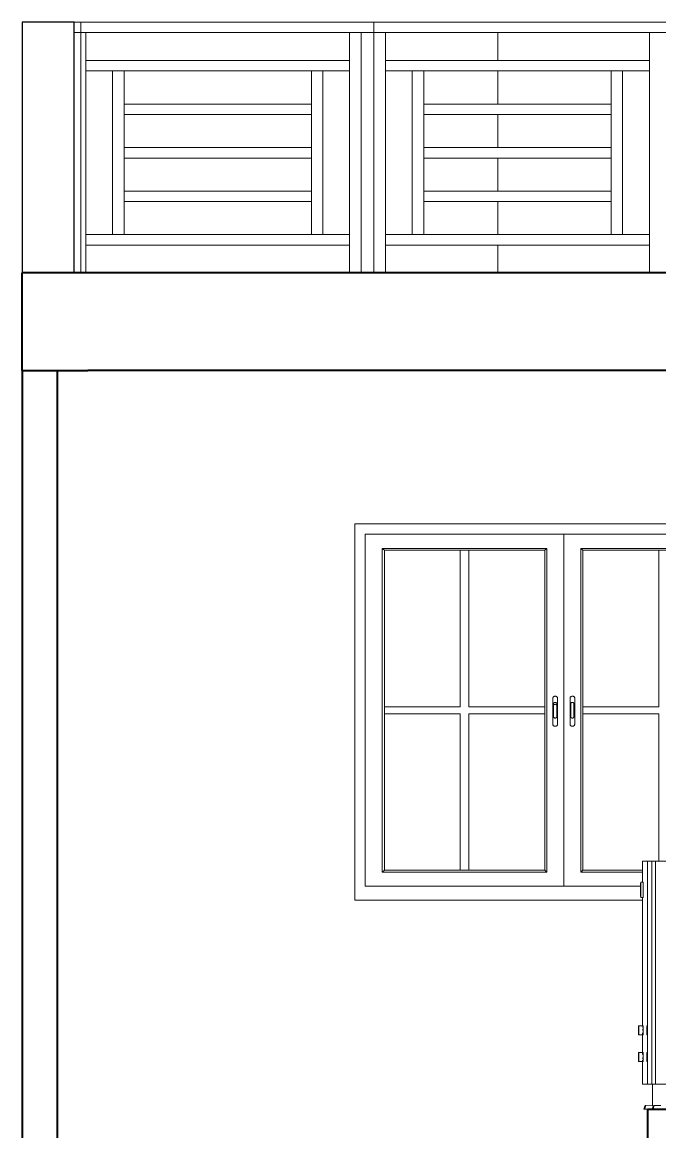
# Model space of a CAD drawing. Header units: inches. Extents: x 137851 to 141026, y -21374 to -19129.
# Drawn here: x 139036.9 to 139128.4, y -20255.6 to -20096.3 of the extents above; entities that cross this region are included whole.
import ezdxf

# ---------------------------------------------------------------- set-up
doc = ezdxf.new("R2010")
doc.units = ezdxf.units.IN
doc.header["$LTSCALE"] = 0.5
doc.header["$MEASUREMENT"] = 0
for name, color, linetype, lineweight in [('PARAPET', 50, 'Continuous', 13), ('wall', 1, 'Continuous', 40), ('wall light', 6, 'Continuous', 25), ('window', 4, 'Continuous', 13)]:
    doc.layers.add(name, color=color, linetype=linetype, lineweight=lineweight)

msp = doc.modelspace()

# ---------------------------------------------------------------- linework, layer by layer
at = {"layer": 'PARAPET'}
for p, q in [((139045.32, -20096.29), (139044.37, -20096.29)), ((139087.39, -20096.29), (139045.32, -20096.29)), ((139045.32, -20132.29), (139045.32, -20096.29)), ((139087.39, -20132.29), (139087.39, -20096.29)), ((139173.43, -20096.29), (139087.39, -20096.29)), ((139044.37, -20097.79), (139046.02, -20097.79)), ((139046.02, -20097.79), (139083.9, -20097.79)), ((139046.02, -20132.29), (139046.02, -20097.79)), ((139087.39, -20097.79), (139083.9, -20097.79)), ((139083.9, -20132.29), (139083.9, -20097.79)), ((139085.54, -20132.29), (139085.54, -20097.79)), ((139089.04, -20097.79), (139087.39, -20097.79)), ((139089.04, -20132.29), (139089.04, -20097.79)), ((139089.04, -20097.79), (139105.19, -20097.79)), ((139105.19, -20101.79), (139105.19, -20097.79)), ((139105.19, -20097.79), (139130.41, -20097.79)), ((139126.92, -20132.29), (139126.92, -20097.79)), ((139083.9, -20101.79), (139046.02, -20101.79)), ((139126.92, -20101.79), (139089.04, -20101.79)), ((139046.02, -20103.29), (139080.05, -20103.29)), ((139049.86, -20126.79), (139049.86, -20103.29)), ((139051.51, -20126.79), (139051.51, -20103.29)), ((139078.41, -20126.79), (139078.41, -20103.29)), ((139080.05, -20126.79), (139080.05, -20103.29)), ((139080.05, -20103.29), (139083.9, -20103.29)), ((139089.04, -20103.29), (139123.07, -20103.29)), ((139092.88, -20126.79), (139092.88, -20103.29)), ((139094.53, -20126.79), (139094.53, -20103.29)), ((139105.19, -20108.04), (139105.19, -20103.29)), ((139121.43, -20126.79), (139121.43, -20103.29)), ((139123.07, -20126.79), (139123.07, -20103.29)), ((139123.07, -20103.29), (139126.92, -20103.29)), ((139078.41, -20108.04), (139051.51, -20108.04)), ((139121.43, -20108.04), (139094.53, -20108.04)), ((139051.51, -20109.54), (139078.41, -20109.54)), ((139094.53, -20109.54), (139121.43, -20109.54)), ((139105.19, -20114.29), (139105.19, -20109.54)), ((139078.41, -20114.29), (139051.51, -20114.29)), ((139121.43, -20114.29), (139094.53, -20114.29)), ((139051.51, -20115.79), (139078.41, -20115.79)), ((139094.53, -20115.79), (139121.43, -20115.79)), ((139105.19, -20120.54), (139105.19, -20115.79)), ((139078.41, -20120.54), (139051.51, -20120.54)), ((139121.43, -20120.54), (139094.53, -20120.54)), ((139051.51, -20122.04), (139078.41, -20122.04)), ((139094.53, -20122.04), (139121.43, -20122.04)), ((139105.19, -20126.79), (139105.19, -20122.04)), ((139080.05, -20126.79), (139046.02, -20126.79)), ((139083.9, -20126.79), (139080.05, -20126.79)), ((139123.07, -20126.79), (139089.04, -20126.79)), ((139126.92, -20126.79), (139123.07, -20126.79)), ((139046.02, -20128.29), (139083.9, -20128.29)), ((139089.04, -20128.29), (139126.92, -20128.29)), ((139105.19, -20132.29), (139105.19, -20128.29))]:
    msp.add_line(p, q, dxfattribs=at)
at = {"layer": 'wall'}
for p, q in [((139036.89, -20146.29), (139036.89, -20132.29)), ((139036.89, -20146.29), (139042.94, -20146.29)), ((139036.89, -20146.29), (139036.89, -20386.29)), ((139041.95, -20372.29), (139041.95, -20146.29)), ((139042.94, -20146.29), (139046.31, -20146.29)), ((139211.45, -20146.29), (139046.31, -20146.29)), ((139126.67, -20252.29), (139126.67, -20266.29)), ((139126.67, -20252.29), (139211.45, -20252.29))]:
    msp.add_line(p, q, dxfattribs=at)
msp.add_lwpolyline([(139245.81, -20137.29), (139245.81, -20132.29), (139045.32, -20132.29), (139044.37, -20132.29), (139040.27, -20132.29), (139036.89, -20132.29)], dxfattribs=at)
at = {"layer": 'wall light'}
for p, q in [((139036.89, -20096.29), (139036.89, -20132.29)), ((139044.37, -20096.29), (139036.89, -20096.29)), ((139044.37, -20132.29), (139044.37, -20096.29))]:
    msp.add_line(p, q, dxfattribs=at)
at = {"layer": 'window'}
for p, q in [((139084.64, -20222.29), (139084.64, -20168.29)), ((139084.64, -20168.29), (139180.64, -20168.29)), ((139086.14, -20220.29), (139086.14, -20169.79)), ((139086.14, -20169.79), (139143.14, -20169.79)), ((139114.64, -20169.79), (139114.64, -20220.29)), ((139112.2, -20171.82), (139088.57, -20171.82)), ((139088.57, -20171.82), (139088.57, -20218.27)), ((139088.88, -20172.07), (139088.57, -20171.82)), ((139088.88, -20172.07), (139088.88, -20218.02)), ((139088.88, -20172.07), (139111.9, -20172.07)), ((139099.78, -20172.07), (139099.78, -20194.54)), ((139101, -20172.07), (139101, -20194.54)), ((139111.9, -20172.07), (139112.2, -20171.82)), ((139111.9, -20218.02), (139111.9, -20172.07)), ((139112.2, -20218.27), (139112.2, -20171.82)), ((139117.07, -20218.27), (139117.07, -20171.82)), ((139117.07, -20171.82), (139140.7, -20171.82)), ((139117.38, -20172.07), (139117.07, -20171.82)), ((139117.38, -20218.02), (139117.38, -20172.07)), ((139140.4, -20172.07), (139117.38, -20172.07)), ((139128.28, -20172.07), (139128.28, -20194.54)), ((139113.09, -20193.21), (139113.07, -20193.24)), ((139113.11, -20193.17), (139113.09, -20193.21)), ((139113.13, -20193.14), (139113.11, -20193.17)), ((139113.17, -20193.11), (139113.13, -20193.14)), ((139113.21, -20193.08), (139113.17, -20193.11)), ((139113.25, -20193.06), (139113.21, -20193.08)), ((139113.3, -20193.05), (139113.25, -20193.06)), ((139113.35, -20193.04), (139113.3, -20193.05)), ((139113.41, -20193.03), (139113.35, -20193.04)), ((139113.46, -20193.04), (139113.41, -20193.03)), ((139113.51, -20193.05), (139113.46, -20193.04)), ((139113.56, -20193.06), (139113.51, -20193.05)), ((139113.6, -20193.08), (139113.56, -20193.06)), ((139113.64, -20193.11), (139113.6, -20193.08)), ((139113.68, -20193.14), (139113.64, -20193.11)), ((139113.7, -20193.17), (139113.68, -20193.14)), ((139113.72, -20193.21), (139113.7, -20193.17)), ((139113.74, -20193.24), (139113.72, -20193.21)), ((139113.74, -20193.28), (139113.72, -20193.21)), ((139115.54, -20193.24), (139115.55, -20193.21)), ((139115.54, -20193.28), (139115.55, -20193.21)), ((139115.55, -20193.21), (139115.57, -20193.17)), ((139115.57, -20193.17), (139115.6, -20193.14)), ((139115.64, -20193.11), (139115.6, -20193.14)), ((139115.68, -20193.08), (139115.64, -20193.11)), ((139115.68, -20193.08), (139115.72, -20193.06)), ((139115.77, -20193.05), (139115.72, -20193.06)), ((139115.82, -20193.04), (139115.77, -20193.05)), ((139115.87, -20193.03), (139115.82, -20193.04)), ((139115.92, -20193.04), (139115.87, -20193.03)), ((139115.92, -20193.04), (139115.98, -20193.05)), ((139115.98, -20193.05), (139116.02, -20193.06)), ((139116.02, -20193.06), (139116.07, -20193.08)), ((139116.07, -20193.08), (139116.11, -20193.11)), ((139116.11, -20193.11), (139116.14, -20193.14)), ((139116.17, -20193.17), (139116.14, -20193.14)), ((139116.19, -20193.21), (139116.17, -20193.17)), ((139116.2, -20193.24), (139116.19, -20193.21)), ((139099.78, -20194.54), (139088.88, -20194.54)), ((139111.9, -20194.54), (139101, -20194.54)), ((139113.07, -20193.24), (139113.07, -20193.28)), ((139113.07, -20193.28), (139113.07, -20197.1)), ((139113.18, -20194.06), (139113.19, -20194.04)), ((139113.18, -20194.09), (139113.18, -20194.06)), ((139113.18, -20194.37), (139113.18, -20194.09)), ((139113.18, -20194.34), (139113.19, -20194.32)), ((139113.18, -20194.37), (139113.18, -20194.34)), ((139113.18, -20196.01), (139113.18, -20194.37)), ((139113.19, -20194.04), (139113.2, -20194.01)), ((139113.19, -20194.32), (139113.2, -20194.29)), ((139113.2, -20194.01), (139113.22, -20193.99)), ((139113.2, -20194.29), (139113.22, -20194.27)), ((139113.22, -20193.99), (139113.25, -20193.97)), ((139113.22, -20194.27), (139113.25, -20194.25)), ((139113.25, -20193.97), (139113.27, -20193.95)), ((139113.25, -20194.25), (139113.27, -20194.23)), ((139113.27, -20193.95), (139113.3, -20193.94)), ((139113.27, -20194.23), (139113.3, -20194.22)), ((139113.3, -20193.94), (139113.34, -20193.93)), ((139113.3, -20194.22), (139113.34, -20194.21)), ((139113.34, -20193.93), (139113.37, -20193.92)), ((139113.34, -20194.21), (139113.37, -20194.2)), ((139113.37, -20193.92), (139113.41, -20193.92)), ((139113.37, -20194.2), (139113.41, -20194.2)), ((139113.41, -20193.92), (139113.44, -20193.92)), ((139113.41, -20194.2), (139113.44, -20194.2)), ((139113.44, -20193.92), (139113.47, -20193.93)), ((139113.44, -20194.2), (139113.47, -20194.21)), ((139113.47, -20193.93), (139113.51, -20193.94)), ((139113.47, -20194.21), (139113.51, -20194.22)), ((139113.51, -20193.94), (139113.54, -20193.95)), ((139113.51, -20194.22), (139113.54, -20194.23)), ((139113.54, -20193.95), (139113.56, -20193.97)), ((139113.54, -20194.23), (139113.56, -20194.25)), ((139113.56, -20193.97), (139113.59, -20193.99)), ((139113.56, -20194.25), (139113.59, -20194.27)), ((139113.59, -20193.99), (139113.61, -20194.01)), ((139113.59, -20194.27), (139113.61, -20194.29)), ((139113.61, -20194.01), (139113.62, -20194.04)), ((139113.61, -20194.29), (139113.62, -20194.32)), ((139113.62, -20194.04), (139113.63, -20194.06)), ((139113.62, -20194.32), (139113.63, -20194.34)), ((139113.63, -20194.06), (139113.63, -20194.09)), ((139113.63, -20196.01), (139113.63, -20194.09)), ((139113.63, -20194.34), (139113.63, -20194.37)), ((139113.74, -20193.28), (139113.74, -20193.24)), ((139113.74, -20197.1), (139113.74, -20193.28)), ((139115.54, -20193.28), (139115.54, -20193.24)), ((139115.54, -20197.1), (139115.54, -20193.28)), ((139115.66, -20194.04), (139115.65, -20194.06)), ((139115.65, -20194.06), (139115.65, -20194.09)), ((139115.65, -20194.09), (139115.65, -20196.01)), ((139115.67, -20194.01), (139115.66, -20194.04)), ((139115.69, -20193.99), (139115.67, -20194.01)), ((139115.71, -20193.97), (139115.69, -20193.99)), ((139115.74, -20193.95), (139115.71, -20193.97)), ((139115.77, -20193.94), (139115.74, -20193.95)), ((139115.8, -20193.93), (139115.77, -20193.94)), ((139115.84, -20193.92), (139115.8, -20193.93)), ((139115.87, -20193.92), (139115.84, -20193.92)), ((139115.91, -20193.92), (139115.87, -20193.92)), ((139115.94, -20193.93), (139115.91, -20193.92)), ((139115.97, -20193.94), (139115.94, -20193.93)), ((139116, -20193.95), (139115.97, -20193.94)), ((139116.03, -20193.97), (139116, -20193.95)), ((139116.05, -20193.99), (139116.03, -20193.97)), ((139116.07, -20194.01), (139116.05, -20193.99)), ((139116.09, -20194.04), (139116.07, -20194.01)), ((139116.09, -20194.06), (139116.09, -20194.04)), ((139116.1, -20194.09), (139116.09, -20194.06)), ((139116.1, -20196.01), (139116.1, -20194.09)), ((139116.2, -20193.24), (139116.21, -20193.28)), ((139116.21, -20193.28), (139116.21, -20197.1)), ((139117.38, -20194.54), (139128.28, -20194.54)), ((139099.78, -20195.55), (139088.88, -20195.55)), ((139099.78, -20195.55), (139099.78, -20218.02)), ((139101, -20195.55), (139101, -20218.02)), ((139111.9, -20195.55), (139101, -20195.55)), ((139113.18, -20196.01), (139113.18, -20196.04)), ((139113.18, -20196.04), (139113.19, -20196.06)), ((139113.19, -20196.06), (139113.2, -20196.09)), ((139113.2, -20196.09), (139113.22, -20196.11)), ((139113.22, -20196.11), (139113.25, -20196.13)), ((139113.25, -20196.13), (139113.27, -20196.15)), ((139113.27, -20196.15), (139113.3, -20196.16)), ((139113.3, -20196.16), (139113.34, -20196.17)), ((139113.34, -20196.17), (139113.37, -20196.18)), ((139113.37, -20196.18), (139113.41, -20196.18)), ((139113.41, -20196.18), (139113.44, -20196.18)), ((139113.44, -20196.18), (139113.47, -20196.17)), ((139113.47, -20196.17), (139113.51, -20196.16)), ((139113.51, -20196.16), (139113.54, -20196.15)), ((139113.54, -20196.15), (139113.56, -20196.13)), ((139113.56, -20196.13), (139113.59, -20196.11)), ((139113.59, -20196.11), (139113.61, -20196.09)), ((139113.61, -20196.09), (139113.62, -20196.06)), ((139113.62, -20196.06), (139113.63, -20196.04)), ((139113.63, -20196.04), (139113.63, -20196.01)), ((139115.65, -20196.04), (139115.65, -20196.01)), ((139115.66, -20196.06), (139115.65, -20196.04)), ((139115.67, -20196.09), (139115.66, -20196.06)), ((139115.69, -20196.11), (139115.67, -20196.09)), ((139115.71, -20196.13), (139115.69, -20196.11)), ((139115.74, -20196.15), (139115.71, -20196.13)), ((139115.77, -20196.16), (139115.74, -20196.15)), ((139115.8, -20196.17), (139115.77, -20196.16)), ((139115.84, -20196.18), (139115.8, -20196.17)), ((139115.87, -20196.18), (139115.84, -20196.18)), ((139115.91, -20196.18), (139115.87, -20196.18)), ((139115.94, -20196.17), (139115.91, -20196.18)), ((139115.97, -20196.16), (139115.94, -20196.17)), ((139116, -20196.15), (139115.97, -20196.16)), ((139116.03, -20196.13), (139116, -20196.15)), ((139116.05, -20196.11), (139116.03, -20196.13)), ((139116.07, -20196.09), (139116.05, -20196.11)), ((139116.09, -20196.06), (139116.07, -20196.09)), ((139116.1, -20196.01), (139116.09, -20196.04)), ((139116.09, -20196.04), (139116.09, -20196.06)), ((139117.38, -20195.55), (139128.28, -20195.55)), ((139128.28, -20195.55), (139128.28, -20216.71)), ((139113.07, -20197.14), (139113.07, -20197.1)), ((139113.07, -20197.1), (139113.09, -20197.17)), ((139113.07, -20197.14), (139113.09, -20197.17)), ((139113.09, -20197.17), (139113.11, -20197.21)), ((139113.11, -20197.21), (139113.13, -20197.24)), ((139113.13, -20197.24), (139113.17, -20197.27)), ((139113.17, -20197.27), (139113.21, -20197.3)), ((139113.21, -20197.3), (139113.25, -20197.32)), ((139113.25, -20197.32), (139113.3, -20197.33)), ((139113.3, -20197.33), (139113.35, -20197.34)), ((139113.35, -20197.34), (139113.41, -20197.35)), ((139113.41, -20197.35), (139113.46, -20197.34)), ((139113.46, -20197.34), (139113.51, -20197.33)), ((139113.51, -20197.33), (139113.56, -20197.32)), ((139113.56, -20197.32), (139113.6, -20197.3)), ((139113.6, -20197.3), (139113.64, -20197.27)), ((139113.64, -20197.27), (139113.68, -20197.24)), ((139113.68, -20197.24), (139113.7, -20197.21)), ((139113.7, -20197.21), (139113.72, -20197.17)), ((139113.72, -20197.17), (139113.74, -20197.14)), ((139113.74, -20197.14), (139113.74, -20197.1)), ((139115.54, -20197.14), (139115.54, -20197.1)), ((139115.55, -20197.17), (139115.54, -20197.14)), ((139115.55, -20197.17), (139115.57, -20197.21)), ((139115.57, -20197.21), (139115.6, -20197.24)), ((139115.6, -20197.24), (139115.64, -20197.27)), ((139115.68, -20197.3), (139115.64, -20197.27)), ((139115.72, -20197.32), (139115.68, -20197.3)), ((139115.72, -20197.32), (139115.77, -20197.33)), ((139115.82, -20197.34), (139115.77, -20197.33)), ((139115.87, -20197.35), (139115.82, -20197.34)), ((139115.87, -20197.35), (139115.92, -20197.34)), ((139115.92, -20197.34), (139115.98, -20197.33)), ((139116.02, -20197.32), (139115.98, -20197.33)), ((139116.07, -20197.3), (139116.02, -20197.32)), ((139116.07, -20197.3), (139116.11, -20197.27)), ((139116.11, -20197.27), (139116.14, -20197.24)), ((139116.14, -20197.24), (139116.17, -20197.21)), ((139116.19, -20197.17), (139116.17, -20197.21)), ((139116.21, -20197.1), (139116.19, -20197.17)), ((139116.2, -20197.14), (139116.19, -20197.17)), ((139116.2, -20197.14), (139116.21, -20197.1)), ((139125.93, -20216.71), (139126.67, -20216.71)), ((139125.93, -20219.78), (139125.93, -20216.71)), ((139126.67, -20248.71), (139126.67, -20216.71)), ((139126.67, -20216.71), (139127.3, -20216.71)), ((139127.3, -20216.71), (139127.3, -20248.71)), ((139127.82, -20216.71), (139127.3, -20216.71)), ((139127.82, -20216.71), (139127.82, -20248.71)), ((139127.82, -20216.71), (139168.82, -20216.71)), ((139088.88, -20218.02), (139088.57, -20218.27)), ((139088.57, -20218.27), (139112.2, -20218.27)), ((139088.88, -20218.02), (139111.9, -20218.02)), ((139112.2, -20218.27), (139111.9, -20218.02)), ((139117.07, -20218.27), (139117.38, -20218.02)), ((139125.93, -20218.27), (139117.07, -20218.27)), ((139125.93, -20218.02), (139117.38, -20218.02)), ((139125.66, -20220.06), (139125.67, -20219.88)), ((139125.66, -20220.28), (139125.66, -20220.06)), ((139125.66, -20220.29), (139125.66, -20220.28)), ((139125.67, -20219.88), (139125.68, -20219.78)), ((139125.68, -20219.78), (139125.69, -20219.74)), ((139125.69, -20219.74), (139125.69, -20219.78)), ((139126.02, -20219.74), (139125.69, -20219.74)), ((139125.69, -20219.78), (139125.7, -20219.88)), ((139125.7, -20219.88), (139125.71, -20220.06)), ((139125.71, -20220.06), (139125.71, -20220.28)), ((139125.71, -20220.28), (139125.72, -20220.54)), ((139126.02, -20219.74), (139126.01, -20219.78)), ((139126.03, -20219.78), (139126.02, -20219.74)), ((139126.03, -20219.88), (139126.03, -20219.78)), ((139126.04, -20220.06), (139126.03, -20219.88)), ((139126.05, -20220.28), (139126.04, -20220.06)), ((139126.05, -20220.54), (139126.05, -20220.28)), ((139125.66, -20220.29), (139086.14, -20220.29)), ((139125.66, -20220.54), (139125.66, -20220.29)), ((139125.66, -20220.54), (139125.66, -20220.82)), ((139125.66, -20221.1), (139125.66, -20220.82)), ((139125.66, -20221.37), (139125.66, -20221.1)), ((139125.66, -20221.59), (139125.66, -20221.37)), ((139125.66, -20221.59), (139125.67, -20221.76)), ((139125.67, -20221.76), (139125.68, -20221.87)), ((139125.68, -20221.87), (139125.69, -20221.91)), ((139125.69, -20221.87), (139125.7, -20221.76)), ((139125.69, -20221.91), (139125.69, -20221.87)), ((139125.7, -20221.76), (139125.71, -20221.59)), ((139125.72, -20221.1), (139125.71, -20221.37)), ((139125.71, -20221.37), (139125.71, -20221.59)), ((139125.72, -20220.54), (139125.72, -20220.82)), ((139125.72, -20220.82), (139125.72, -20221.1)), ((139125.93, -20240.42), (139125.93, -20221.87)), ((139126.02, -20221.91), (139126.01, -20221.87)), ((139126.03, -20221.87), (139126.02, -20221.91)), ((139126.03, -20221.76), (139126.04, -20221.59)), ((139126.03, -20221.87), (139126.03, -20221.76)), ((139126.04, -20221.59), (139126.05, -20221.37)), ((139126.05, -20220.82), (139126.05, -20220.54)), ((139126.05, -20221.1), (139126.05, -20220.82)), ((139126.05, -20221.37), (139126.05, -20221.1)), ((139084.64, -20222.29), (139125.93, -20222.29)), ((139126.02, -20221.91), (139125.69, -20221.91)), ((139125.37, -20240.48), (139125.38, -20240.42)), ((139125.37, -20240.48), (139125.37, -20240.54)), ((139125.37, -20240.62), (139125.37, -20240.54)), ((139125.37, -20240.62), (139125.37, -20240.7)), ((139125.37, -20240.8), (139125.37, -20240.7)), ((139125.37, -20240.89), (139125.37, -20240.8)), ((139125.37, -20240.89), (139125.37, -20240.99)), ((139125.38, -20240.35), (139125.39, -20240.36)), ((139125.38, -20240.35), (139125.38, -20240.36)), ((139126.01, -20240.35), (139125.38, -20240.35)), ((139125.38, -20240.36), (139125.38, -20240.39)), ((139125.38, -20240.42), (139125.38, -20240.39)), ((139125.39, -20240.39), (139125.39, -20240.36)), ((139125.39, -20240.42), (139125.39, -20240.39)), ((139125.39, -20240.42), (139125.39, -20240.48)), ((139125.39, -20240.48), (139125.4, -20240.54)), ((139125.4, -20240.54), (139125.4, -20240.62)), ((139125.4, -20240.7), (139125.4, -20240.62)), ((139125.4, -20240.7), (139125.4, -20240.8)), ((139125.4, -20240.89), (139125.4, -20240.8)), ((139125.4, -20240.89), (139125.4, -20240.99)), ((139125.93, -20240.54), (139125.93, -20240.48)), ((139125.93, -20240.99), (139125.93, -20240.89)), ((139125.99, -20240.99), (139126, -20240.89)), ((139126.01, -20240.39), (139126, -20240.42)), ((139126, -20240.54), (139126, -20240.48)), ((139126, -20240.95), (139126.01, -20240.9)), ((139126, -20240.95), (139126, -20240.99)), ((139126.02, -20240.36), (139126.01, -20240.35)), ((139126.01, -20240.36), (139126.01, -20240.35)), ((139126.01, -20240.39), (139126.01, -20240.36)), ((139126.01, -20240.9), (139126.01, -20240.89)), ((139126.02, -20240.36), (139126.02, -20240.39)), ((139126.02, -20240.39), (139126.02, -20240.42)), ((139126.02, -20240.42), (139126.02, -20240.48)), ((139126.03, -20240.54), (139126.02, -20240.48)), ((139126.02, -20240.89), (139126.02, -20240.9)), ((139126.02, -20240.95), (139126.02, -20240.9)), ((139126.02, -20240.95), (139126.02, -20240.99)), ((139126.03, -20240.62), (139126.03, -20240.54)), ((139126.03, -20240.62), (139126.03, -20240.7)), ((139126.03, -20240.8), (139126.03, -20240.7)), ((139126.03, -20240.8), (139126.03, -20240.89)), ((139126.03, -20240.99), (139126.03, -20240.89)), ((139126.58, -20240.48), (139126.57, -20240.54)), ((139126.57, -20240.62), (139126.57, -20240.54)), ((139126.57, -20240.62), (139126.57, -20240.7)), ((139126.57, -20240.8), (139126.57, -20240.7)), ((139126.57, -20240.89), (139126.57, -20240.8)), ((139126.57, -20240.89), (139126.57, -20240.99)), ((139126.59, -20240.35), (139126.58, -20240.36)), ((139126.58, -20240.36), (139126.58, -20240.39)), ((139126.58, -20240.42), (139126.58, -20240.39)), ((139126.58, -20240.48), (139126.58, -20240.42)), ((139126.59, -20240.35), (139126.59, -20240.36)), ((139126.67, -20240.35), (139126.59, -20240.35)), ((139126.59, -20240.39), (139126.59, -20240.36)), ((139126.6, -20240.42), (139126.59, -20240.39)), ((139126.6, -20240.42), (139126.6, -20240.48)), ((139126.6, -20240.48), (139126.6, -20240.54)), ((139126.6, -20240.54), (139126.6, -20240.62)), ((139126.6, -20240.7), (139126.6, -20240.62)), ((139126.6, -20240.7), (139126.6, -20240.8)), ((139126.61, -20240.89), (139126.6, -20240.8)), ((139126.61, -20240.89), (139126.61, -20240.99)), ((139125.37, -20241.09), (139125.37, -20240.99)), ((139125.37, -20241.19), (139125.37, -20241.09)), ((139125.37, -20241.29), (139125.37, -20241.19)), ((139125.37, -20241.37), (139125.37, -20241.29)), ((139125.37, -20241.45), (139125.37, -20241.37)), ((139125.37, -20241.45), (139125.37, -20241.51)), ((139125.38, -20241.56), (139125.37, -20241.51)), ((139125.38, -20241.56), (139125.38, -20241.6)), ((139125.38, -20241.63), (139125.38, -20241.6)), ((139125.39, -20241.63), (139125.38, -20241.63)), ((139125.38, -20241.63), (139125.38, -20241.63)), ((139125.38, -20241.63), (139126.01, -20241.63)), ((139125.39, -20241.51), (139125.4, -20241.45)), ((139125.39, -20241.56), (139125.39, -20241.51)), ((139125.39, -20241.56), (139125.39, -20241.6)), ((139125.39, -20241.63), (139125.39, -20241.6)), ((139125.4, -20240.99), (139125.4, -20241.09)), ((139125.4, -20241.19), (139125.4, -20241.09)), ((139125.4, -20241.19), (139125.4, -20241.29)), ((139125.4, -20241.29), (139125.4, -20241.37)), ((139125.4, -20241.37), (139125.4, -20241.45)), ((139125.93, -20241.45), (139125.93, -20241.37)), ((139125.93, -20241.56), (139125.93, -20241.51)), ((139125.93, -20244.23), (139125.93, -20241.6)), ((139126, -20241.37), (139126, -20241.45)), ((139126, -20241.56), (139126, -20241.51)), ((139126.01, -20241.63), (139126.01, -20241.6)), ((139126.01, -20241.63), (139126.02, -20241.63)), ((139126.01, -20241.63), (139126.01, -20241.63)), ((139126.02, -20241.51), (139126.03, -20241.45)), ((139126.02, -20241.51), (139126.02, -20241.56)), ((139126.02, -20241.6), (139126.02, -20241.56)), ((139126.02, -20241.6), (139126.02, -20241.63)), ((139126.03, -20241.09), (139126.03, -20240.99)), ((139126.03, -20241.19), (139126.03, -20241.09)), ((139126.03, -20241.29), (139126.03, -20241.19)), ((139126.03, -20241.37), (139126.03, -20241.29)), ((139126.03, -20241.45), (139126.03, -20241.37)), ((139126.57, -20241.09), (139126.57, -20240.99)), ((139126.57, -20241.19), (139126.57, -20241.09)), ((139126.57, -20241.29), (139126.57, -20241.19)), ((139126.57, -20241.37), (139126.57, -20241.29)), ((139126.57, -20241.45), (139126.57, -20241.37)), ((139126.57, -20241.45), (139126.58, -20241.51)), ((139126.58, -20241.56), (139126.58, -20241.51)), ((139126.58, -20241.56), (139126.58, -20241.6)), ((139126.58, -20241.63), (139126.58, -20241.6)), ((139126.58, -20241.63), (139126.59, -20241.63)), ((139126.6, -20241.56), (139126.59, -20241.6)), ((139126.59, -20241.63), (139126.59, -20241.6)), ((139126.59, -20241.63), (139126.67, -20241.63)), ((139126.59, -20241.63), (139126.59, -20241.63)), ((139126.6, -20241.19), (139126.61, -20241.09)), ((139126.6, -20241.19), (139126.6, -20241.29)), ((139126.6, -20241.29), (139126.6, -20241.37)), ((139126.6, -20241.37), (139126.6, -20241.45)), ((139126.6, -20241.51), (139126.6, -20241.45)), ((139126.6, -20241.56), (139126.6, -20241.51)), ((139126.61, -20240.99), (139126.61, -20241.09)), ((139125.38, -20244.27), (139125.37, -20244.32)), ((139125.37, -20244.38), (139125.37, -20244.32)), ((139125.37, -20244.38), (139125.37, -20244.46)), ((139125.37, -20244.54), (139125.37, -20244.46)), ((139125.37, -20244.54), (139125.37, -20244.64)), ((139125.37, -20244.64), (139125.37, -20244.74)), ((139125.37, -20244.84), (139125.37, -20244.74)), ((139125.37, -20244.84), (139125.37, -20244.94)), ((139125.37, -20244.94), (139125.37, -20245.03)), ((139125.37, -20245.03), (139125.37, -20245.13)), ((139125.37, -20245.13), (139125.37, -20245.21)), ((139125.37, -20245.21), (139125.37, -20245.29)), ((139125.37, -20245.35), (139125.37, -20245.29)), ((139125.37, -20245.35), (139125.38, -20245.41)), ((139125.38, -20244.23), (139125.38, -20244.2)), ((139125.38, -20244.2), (139125.38, -20244.2)), ((139125.39, -20244.2), (139125.38, -20244.2)), ((139125.38, -20244.2), (139126.01, -20244.2)), ((139125.38, -20244.27), (139125.38, -20244.23)), ((139125.38, -20245.44), (139125.38, -20245.41)), ((139125.38, -20245.44), (139125.38, -20245.47)), ((139125.38, -20245.48), (139125.38, -20245.47)), ((139125.38, -20245.48), (139125.39, -20245.47)), ((139126.01, -20245.48), (139125.38, -20245.48)), ((139125.39, -20244.2), (139125.39, -20244.23)), ((139125.39, -20244.23), (139125.39, -20244.27)), ((139125.39, -20244.32), (139125.39, -20244.27)), ((139125.39, -20244.32), (139125.4, -20244.38)), ((139125.4, -20245.29), (139125.39, -20245.35)), ((139125.39, -20245.35), (139125.39, -20245.41)), ((139125.39, -20245.44), (139125.39, -20245.41)), ((139125.39, -20245.44), (139125.39, -20245.47)), ((139125.4, -20244.46), (139125.4, -20244.38)), ((139125.4, -20244.46), (139125.4, -20244.54)), ((139125.4, -20244.64), (139125.4, -20244.54)), ((139125.4, -20244.64), (139125.4, -20244.74)), ((139125.4, -20244.84), (139125.4, -20244.74)), ((139125.4, -20244.94), (139125.4, -20244.84)), ((139125.4, -20244.94), (139125.4, -20245.03)), ((139125.4, -20245.13), (139125.4, -20245.03)), ((139125.4, -20245.21), (139125.4, -20245.13)), ((139125.4, -20245.29), (139125.4, -20245.21)), ((139125.93, -20244.32), (139125.93, -20244.27)), ((139125.93, -20244.46), (139125.93, -20244.38)), ((139125.93, -20245.03), (139125.93, -20244.94)), ((139125.93, -20245.35), (139125.93, -20245.29)), ((139125.93, -20248.71), (139125.93, -20245.41)), ((139126, -20244.32), (139126, -20244.27)), ((139126, -20244.46), (139126, -20244.38)), ((139126, -20245.03), (139126, -20244.94)), ((139126, -20245.29), (139126, -20245.35)), ((139126, -20245.41), (139126.01, -20245.44)), ((139126.01, -20244.2), (139126.01, -20244.23)), ((139126.01, -20244.2), (139126.01, -20244.2)), ((139126.01, -20244.2), (139126.02, -20244.2)), ((139126.01, -20244.97), (139126.01, -20244.94)), ((139126.01, -20244.97), (139126.01, -20245.01)), ((139126.01, -20245.01), (139126.01, -20245.03)), ((139126.01, -20245.44), (139126.01, -20245.47)), ((139126.01, -20245.47), (139126.01, -20245.48)), ((139126.02, -20245.47), (139126.01, -20245.48)), ((139126.02, -20244.23), (139126.02, -20244.2)), ((139126.02, -20244.27), (139126.02, -20244.23)), ((139126.02, -20244.32), (139126.02, -20244.27)), ((139126.03, -20244.38), (139126.02, -20244.32)), ((139126.02, -20244.94), (139126.02, -20244.97)), ((139126.02, -20245.01), (139126.02, -20244.97)), ((139126.02, -20245.03), (139126.02, -20245.01)), ((139126.02, -20245.35), (139126.03, -20245.29)), ((139126.02, -20245.41), (139126.02, -20245.35)), ((139126.02, -20245.41), (139126.02, -20245.44)), ((139126.02, -20245.47), (139126.02, -20245.44)), ((139126.03, -20244.38), (139126.03, -20244.46)), ((139126.03, -20244.54), (139126.03, -20244.46)), ((139126.03, -20244.54), (139126.03, -20244.64)), ((139126.03, -20244.74), (139126.03, -20244.64)), ((139126.03, -20244.74), (139126.03, -20244.84)), ((139126.03, -20244.94), (139126.03, -20244.84)), ((139126.03, -20245.03), (139126.03, -20244.94)), ((139126.03, -20245.13), (139126.03, -20245.03)), ((139126.03, -20245.21), (139126.03, -20245.13)), ((139126.03, -20245.29), (139126.03, -20245.21)), ((139126.57, -20244.38), (139126.58, -20244.32)), ((139126.57, -20244.38), (139126.57, -20244.46)), ((139126.57, -20244.54), (139126.57, -20244.46)), ((139126.57, -20244.54), (139126.57, -20244.64)), ((139126.57, -20244.64), (139126.57, -20244.74)), ((139126.57, -20244.84), (139126.57, -20244.74)), ((139126.57, -20244.84), (139126.57, -20244.94)), ((139126.57, -20244.94), (139126.57, -20245.03)), ((139126.57, -20245.03), (139126.57, -20245.13)), ((139126.57, -20245.13), (139126.57, -20245.21)), ((139126.57, -20245.21), (139126.57, -20245.29)), ((139126.58, -20245.35), (139126.57, -20245.29)), ((139126.58, -20244.23), (139126.58, -20244.2)), ((139126.58, -20244.2), (139126.59, -20244.2)), ((139126.58, -20244.27), (139126.58, -20244.23)), ((139126.58, -20244.27), (139126.58, -20244.32)), ((139126.58, -20245.35), (139126.58, -20245.41)), ((139126.58, -20245.44), (139126.58, -20245.41)), ((139126.58, -20245.44), (139126.58, -20245.47)), ((139126.59, -20245.48), (139126.58, -20245.47)), ((139126.59, -20244.2), (139126.59, -20244.23)), ((139126.59, -20244.2), (139126.59, -20244.2)), ((139126.59, -20244.2), (139126.67, -20244.2)), ((139126.59, -20244.23), (139126.6, -20244.27)), ((139126.59, -20245.44), (139126.6, -20245.41)), ((139126.59, -20245.44), (139126.59, -20245.47)), ((139126.59, -20245.48), (139126.59, -20245.47)), ((139126.67, -20245.48), (139126.59, -20245.48)), ((139126.6, -20244.32), (139126.6, -20244.27)), ((139126.6, -20244.32), (139126.6, -20244.38)), ((139126.6, -20244.46), (139126.6, -20244.38)), ((139126.6, -20244.46), (139126.6, -20244.54)), ((139126.6, -20244.64), (139126.6, -20244.54)), ((139126.6, -20244.64), (139126.61, -20244.74)), ((139126.61, -20244.94), (139126.6, -20245.03)), ((139126.6, -20245.13), (139126.6, -20245.03)), ((139126.6, -20245.21), (139126.6, -20245.13)), ((139126.6, -20245.29), (139126.6, -20245.21)), ((139126.6, -20245.29), (139126.6, -20245.35)), ((139126.6, -20245.35), (139126.6, -20245.41)), ((139126.61, -20244.84), (139126.61, -20244.74)), ((139126.61, -20244.94), (139126.61, -20244.84)), ((139126.67, -20248.71), (139125.93, -20248.71)), ((139126.67, -20248.71), (139127.3, -20248.71)), ((139127.3, -20248.71), (139127.38, -20248.71)), ((139127.37, -20248.71), (139127.37, -20251.8)), ((139127.38, -20251.8), (139127.38, -20248.71)), ((139127.38, -20248.71), (139127.82, -20248.71)), ((139168.82, -20248.71), (139127.82, -20248.71)), ((139126.14, -20252.29), (139126.25, -20251.86)), ((139126.25, -20251.84), (139126.26, -20251.83)), ((139126.25, -20251.84), (139126.25, -20251.85)), ((139126.25, -20251.84), (139126.25, -20251.84)), ((139126.25, -20251.85), (139126.25, -20251.85)), ((139126.25, -20251.86), (139126.25, -20251.85)), ((139126.25, -20252.29), (139126.36, -20251.86)), ((139126.27, -20251.82), (139126.26, -20251.83)), ((139126.26, -20251.83), (139126.26, -20251.83)), ((139126.26, -20251.83), (139126.26, -20251.83)), ((139126.27, -20251.82), (139126.27, -20251.82)), ((139126.28, -20251.82), (139126.27, -20251.82)), ((139126.28, -20251.82), (139126.28, -20251.81)), ((139126.29, -20251.81), (139126.28, -20251.81)), ((139126.28, -20251.82), (139126.28, -20251.82)), ((139126.29, -20251.81), (139126.29, -20251.81)), ((139126.29, -20251.81), (139126.3, -20251.81)), ((139126.31, -20251.81), (139126.3, -20251.81)), ((139126.3, -20251.81), (139126.3, -20251.81)), ((139126.32, -20251.8), (139126.31, -20251.81)), ((139126.32, -20251.8), (139126.33, -20251.8)), ((139126.32, -20251.8), (139126.32, -20251.8)), ((139126.33, -20251.8), (139126.43, -20251.8)), ((139126.36, -20251.85), (139126.36, -20251.84)), ((139126.36, -20251.84), (139126.37, -20251.84)), ((139126.36, -20251.85), (139126.36, -20251.85)), ((139126.36, -20251.86), (139126.36, -20251.85)), ((139126.38, -20251.82), (139126.37, -20251.83)), ((139126.37, -20251.83), (139126.37, -20251.83)), ((139126.37, -20251.83), (139126.37, -20251.84)), ((139126.37, -20251.83), (139126.37, -20251.83)), ((139126.38, -20251.82), (139126.38, -20251.82)), ((139126.39, -20251.82), (139126.38, -20251.82)), ((139126.38, -20251.82), (139126.38, -20251.82)), ((139126.39, -20251.81), (139126.4, -20251.81)), ((139126.39, -20251.81), (139126.39, -20251.82)), ((139126.43, -20251.8), (139126.43, -20251.8)), ((139127.5, -20251.81), (139126.43, -20251.8)), ((139127.34, -20252.29), (139127.45, -20251.86)), ((139127.37, -20251.8), (139127.38, -20251.8)), ((139127.38, -20251.8), (139127.5, -20251.81)), ((139127.46, -20251.84), (139127.45, -20251.85)), ((139127.45, -20251.85), (139127.45, -20251.85)), ((139127.45, -20251.86), (139127.45, -20251.85)), ((139127.47, -20251.83), (139127.46, -20251.83)), ((139127.46, -20251.84), (139127.46, -20251.83)), ((139127.46, -20251.83), (139127.46, -20251.83)), ((139127.46, -20251.84), (139127.46, -20251.84)), ((139127.46, -20252.29), (139127.56, -20251.86)), ((139127.48, -20251.82), (139127.47, -20251.82)), ((139127.47, -20251.82), (139127.47, -20251.83)), ((139127.48, -20251.82), (139127.49, -20251.81)), ((139127.48, -20251.82), (139127.48, -20251.82)), ((139127.48, -20251.82), (139127.48, -20251.82)), ((139127.49, -20251.81), (139127.5, -20251.81)), ((139127.49, -20251.81), (139127.49, -20251.81)), ((139127.5, -20251.81), (139127.5, -20251.81)), ((139127.5, -20251.81), (139127.51, -20251.81)), ((139127.52, -20251.8), (139127.51, -20251.81)), ((139127.51, -20251.81), (139127.51, -20251.81)), ((139127.52, -20251.8), (139127.53, -20251.8)), ((139127.52, -20251.8), (139127.52, -20251.8)), ((139127.53, -20251.8), (139127.61, -20251.81)), ((139127.56, -20251.85), (139127.57, -20251.84)), ((139127.56, -20251.85), (139127.56, -20251.85)), ((139127.56, -20251.86), (139127.56, -20251.85)), ((139127.57, -20251.83), (139127.58, -20251.83)), ((139127.57, -20251.83), (139127.57, -20251.84)), ((139127.57, -20251.83), (139127.57, -20251.83)), ((139127.57, -20251.84), (139127.57, -20251.84)), ((139127.58, -20251.82), (139127.58, -20251.82)), ((139127.58, -20251.82), (139127.58, -20251.83)), ((139127.58, -20251.82), (139127.59, -20251.82)), ((139127.58, -20251.84), (139127.59, -20251.83)), ((139127.58, -20251.84), (139127.58, -20251.85)), ((139127.58, -20251.84), (139127.58, -20251.84)), ((139127.58, -20251.85), (139127.58, -20251.85)), ((139127.58, -20251.85), (139127.58, -20251.86)), ((139127.6, -20251.81), (139127.59, -20251.82)), ((139127.6, -20251.82), (139127.59, -20251.82)), ((139127.59, -20251.82), (139127.59, -20251.83)), ((139127.59, -20251.82), (139127.59, -20251.82)), ((139127.59, -20251.83), (139127.59, -20251.83)), ((139127.59, -20251.83), (139127.59, -20251.83)), ((139127.6, -20251.82), (139127.6, -20251.81)), ((139127.61, -20251.81), (139127.6, -20251.81)), ((139127.6, -20251.81), (139127.6, -20251.81)), ((139127.6, -20251.82), (139127.6, -20251.82)), ((139127.6, -20251.82), (139127.6, -20251.82)), ((139127.61, -20251.81), (139127.61, -20251.81)), ((139127.61, -20251.81), (139127.61, -20251.81)), ((139127.62, -20251.81), (139127.61, -20251.81)), ((139127.63, -20251.8), (139127.62, -20251.81)), ((139127.62, -20251.81), (139127.62, -20251.81)), ((139127.63, -20251.8), (139127.63, -20251.8)), ((139127.63, -20251.8), (139127.63, -20251.8)), ((139127.63, -20251.8), (139127.63, -20251.8)), ((139127.63, -20251.8), (139128.57, -20251.8)), ((139126.14, -20252.29), (139126.25, -20252.29)), ((139126.25, -20252.29), (139126.67, -20252.29))]:
    msp.add_line(p, q, dxfattribs=at)

doc.saveas('drawing.dxf')
